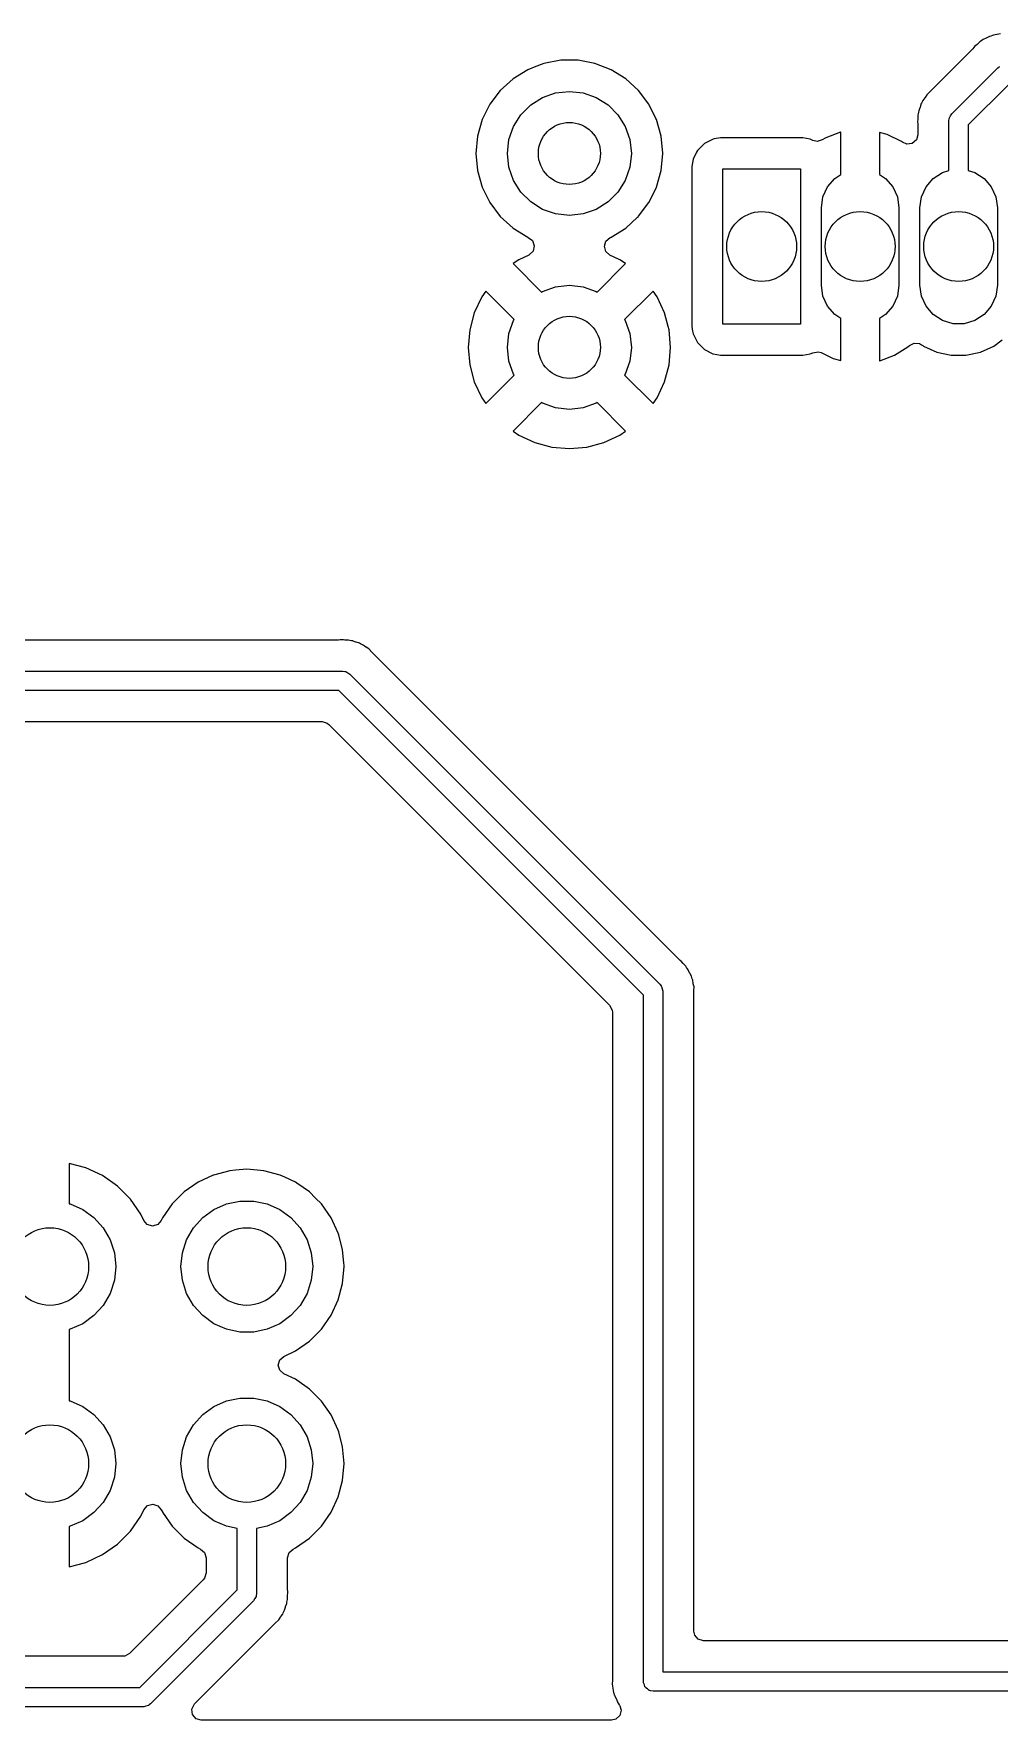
# Model space of a CAD drawing. Extents: x 0.79 to 7.48, y -4.92 to -0.79.
# Drawn here: x 6.091 to 6.581, y -4.921 to -4.065 of the extents above; entities that cross this region are included whole.
import ezdxf

# ---------------------------------------------------------------- set-up
doc = ezdxf.new("R2010")
doc.units = 0
doc.header["$MEASUREMENT"] = 0
doc.layers.add('BLACK', color=7, linetype='CONTINUOUS')

msp = doc.modelspace()

# ---------------------------------------------------------------- linework, layer by layer
at = {"layer": 'BLACK', "linetype": 'CONTINUOUS'}
for p, q in [((6.57837, -4.06589), (6.57776, -4.06615)), ((6.58001, -4.06567), (6.57837, -4.06589)), ((6.58025, -4.06562), (6.58001, -4.06567)), ((6.58186, -4.06523), (6.58025, -4.06562)), ((6.56782, -4.07292), (6.54625, -4.09449)), ((6.56836, -4.07228), (6.56782, -4.07292)), ((6.56874, -4.07175), (6.56836, -4.07228)), ((6.57002, -4.0707), (6.56874, -4.07175)), ((6.57021, -4.07053), (6.57002, -4.0707)), ((6.57138, -4.06936), (6.57021, -4.07053)), ((6.57195, -4.06904), (6.57138, -4.06936)), ((6.57138, -4.06936), (6.57138, -4.06936)), ((6.57264, -4.06857), (6.57195, -4.06904)), ((6.57315, -4.06816), (6.57264, -4.06857)), ((6.57467, -4.0675), (6.57315, -4.06816)), ((6.57315, -4.06816), (6.57315, -4.06816)), ((6.57489, -4.06738), (6.57467, -4.0675)), ((6.57634, -4.06657), (6.57489, -4.06738)), ((6.57698, -4.06642), (6.57634, -4.06657)), ((6.57634, -4.06657), (6.57634, -4.06657)), ((6.57776, -4.06615), (6.57698, -4.06642)), ((6.34507, -4.08224), (6.34183, -4.08349)), ((6.35, -4.08033), (6.34507, -4.08224)), ((6.35861, -4.07872), (6.35, -4.08033)), ((6.36737, -4.07872), (6.35861, -4.07872)), ((6.37598, -4.08033), (6.36737, -4.07872)), ((6.38415, -4.08349), (6.37598, -4.08033)), ((6.55715, -4.10589), (6.58052, -4.08252)), ((6.58052, -4.08252), (6.58122, -4.08199)), ((6.58122, -4.08199), (6.58134, -4.08186)), ((6.33439, -4.08811), (6.32791, -4.09401)), ((6.34183, -4.08349), (6.33439, -4.08811)), ((6.33439, -4.08811), (6.33439, -4.08811)), ((6.34183, -4.08349), (6.34183, -4.08349)), ((6.3916, -4.08811), (6.38415, -4.08349)), ((6.38415, -4.08349), (6.38415, -4.08349)), ((6.39807, -4.09401), (6.3916, -4.08811)), ((6.3916, -4.08811), (6.3916, -4.08811)), ((6.58604, -4.09092), (6.56555, -4.11141)), ((6.32791, -4.09401), (6.32264, -4.101)), ((6.34335, -4.10136), (6.34933, -4.09761)), ((6.34933, -4.09761), (6.35598, -4.09528)), ((6.35598, -4.09528), (6.36299, -4.09449)), ((6.36299, -4.09449), (6.37, -4.09528)), ((6.37, -4.09528), (6.37666, -4.09761)), ((6.37666, -4.09761), (6.38263, -4.10136)), ((6.40335, -4.101), (6.39807, -4.09401)), ((6.54219, -4.09974), (6.54182, -4.10049)), ((6.54243, -4.09913), (6.54219, -4.09974)), ((6.54343, -4.09781), (6.54243, -4.09913)), ((6.54243, -4.09913), (6.54243, -4.09913)), ((6.54357, -4.09761), (6.54343, -4.09781)), ((6.54443, -4.09619), (6.54357, -4.09761)), ((6.54625, -4.09449), (6.54443, -4.09619)), ((6.31873, -4.10884), (6.31633, -4.11726)), ((6.32264, -4.101), (6.31873, -4.10884)), ((6.31873, -4.10884), (6.31873, -4.10884)), ((6.32264, -4.101), (6.32264, -4.101)), ((6.33462, -4.11232), (6.33837, -4.10635)), ((6.33837, -4.10635), (6.34335, -4.10136)), ((6.38263, -4.10136), (6.38762, -4.10635)), ((6.38762, -4.10635), (6.39137, -4.11232)), ((6.40693, -4.10818), (6.40335, -4.101)), ((6.40335, -4.101), (6.40335, -4.101)), ((6.40725, -4.10884), (6.40693, -4.10818)), ((6.40965, -4.11726), (6.40725, -4.10884)), ((6.53993, -4.10843), (6.53976, -4.11008)), ((6.53994, -4.10818), (6.53993, -4.10843)), ((6.54012, -4.1059), (6.53994, -4.10653)), ((6.53994, -4.10653), (6.53994, -4.10818)), ((6.54027, -4.10508), (6.54012, -4.1059)), ((6.54034, -4.10443), (6.54027, -4.10508)), ((6.54095, -4.10288), (6.54034, -4.10443)), ((6.54034, -4.10443), (6.54034, -4.10443)), ((6.54103, -4.10265), (6.54095, -4.10288)), ((6.54148, -4.10105), (6.54103, -4.10265)), ((6.54182, -4.10049), (6.54148, -4.10105)), ((6.54148, -4.10105), (6.54148, -4.10105)), ((6.55571, -4.10937), (6.55583, -4.1085)), ((6.55582, -4.10832), (6.55587, -4.10823)), ((6.55583, -4.1085), (6.55582, -4.10832)), ((6.55587, -4.10823), (6.55591, -4.10798)), ((6.55591, -4.10798), (6.55657, -4.10696)), ((6.55657, -4.10696), (6.55715, -4.10589)), ((6.31633, -4.11726), (6.31553, -4.12598)), ((6.31633, -4.11726), (6.31633, -4.11726)), ((6.33229, -4.11898), (6.33462, -4.11232)), ((6.39137, -4.11232), (6.3937, -4.11898)), ((6.41044, -4.1258), (6.40965, -4.11726)), ((6.40965, -4.11726), (6.40965, -4.11726)), ((6.40965, -4.11726), (6.40965, -4.11726)), ((6.50071, -4.11523), (6.4932, -4.11801)), ((6.50079, -4.11522), (6.50071, -4.11523)), ((6.50071, -4.11523), (6.50071, -4.11523)), ((6.50079, -4.13671), (6.50079, -4.11522)), ((6.52437, -4.11643), (6.52047, -4.11542)), ((6.52047, -4.11542), (6.52047, -4.13671)), ((6.53156, -4.11996), (6.52437, -4.11643)), ((6.53994, -4.11649), (6.53917, -4.11913)), ((6.53976, -4.11008), (6.53976, -4.11008)), ((6.53976, -4.11008), (6.53987, -4.11073)), ((6.53987, -4.11073), (6.53994, -4.11156)), ((6.53994, -4.11156), (6.53994, -4.11649)), ((6.55571, -4.13468), (6.55571, -4.10937)), ((6.56555, -4.11141), (6.56555, -4.13468)), ((6.3315, -4.12598), (6.33229, -4.11898)), ((6.3937, -4.11898), (6.39449, -4.12598)), ((6.41046, -4.12598), (6.41044, -4.1258)), ((6.42761, -4.12529), (6.42576, -4.12893)), ((6.42803, -4.12447), (6.42761, -4.12529)), ((6.43156, -4.12094), (6.42803, -4.12447)), ((6.42803, -4.12447), (6.42803, -4.12447)), ((6.42803, -4.12447), (6.42803, -4.12447)), ((6.43601, -4.11868), (6.43156, -4.12094)), ((6.43156, -4.12094), (6.43156, -4.12094)), ((6.43156, -4.12094), (6.43156, -4.12094)), ((6.43156, -4.12094), (6.43156, -4.12094)), ((6.43652, -4.1186), (6.43601, -4.11868)), ((6.4397, -4.11809), (6.43652, -4.1186)), ((6.48156, -4.11809), (6.4397, -4.11809)), ((6.48525, -4.11868), (6.48156, -4.11809)), ((6.48658, -4.11936), (6.48525, -4.11868)), ((6.48525, -4.11868), (6.48525, -4.11868)), ((6.48873, -4.11989), (6.48658, -4.11936)), ((6.49138, -4.11915), (6.48873, -4.11989)), ((6.4932, -4.11801), (6.49138, -4.11915)), ((6.4932, -4.11801), (6.4932, -4.11801)), ((6.53207, -4.12035), (6.53156, -4.11996)), ((6.53436, -4.12132), (6.53207, -4.12035)), ((6.53709, -4.12093), (6.53436, -4.12132)), ((6.53917, -4.11913), (6.53709, -4.12093)), ((6.31553, -4.12598), (6.31553, -4.12598)), ((6.31553, -4.12598), (6.31633, -4.13471)), ((6.33229, -4.13299), (6.3315, -4.12598)), ((6.33462, -4.13965), (6.33229, -4.13299)), ((6.3937, -4.13299), (6.39137, -4.13965)), ((6.39449, -4.12598), (6.3937, -4.13299)), ((6.40965, -4.13471), (6.41046, -4.12598)), ((6.42576, -4.12893), (6.42518, -4.13262)), ((6.42518, -4.13262), (6.42518, -4.21384)), ((6.44094, -4.2126), (6.44094, -4.13386)), ((6.44094, -4.13386), (6.48031, -4.13386)), ((6.48031, -4.13386), (6.48031, -4.2126)), ((6.31633, -4.13471), (6.31633, -4.13471)), ((6.31633, -4.13471), (6.31873, -4.14313)), ((6.33837, -4.14562), (6.33462, -4.13965)), ((6.39137, -4.13965), (6.38762, -4.14562)), ((6.40725, -4.14313), (6.40965, -4.13471)), ((6.49174, -4.148), (6.49407, -4.1429)), ((6.49407, -4.1429), (6.49774, -4.13867)), ((6.49774, -4.13867), (6.50079, -4.13671)), ((6.52047, -4.13671), (6.52352, -4.13867)), ((6.52352, -4.13867), (6.52719, -4.1429)), ((6.52719, -4.1429), (6.52952, -4.148)), ((6.54174, -4.148), (6.54407, -4.1429)), ((6.54407, -4.1429), (6.54774, -4.13867)), ((6.54774, -4.13867), (6.55245, -4.13564)), ((6.55245, -4.13564), (6.55571, -4.13468)), ((6.56555, -4.13468), (6.56881, -4.13564)), ((6.56881, -4.13564), (6.57352, -4.13867)), ((6.57352, -4.13867), (6.57719, -4.1429)), ((6.57719, -4.1429), (6.57952, -4.148)), ((6.31873, -4.14313), (6.31873, -4.14313)), ((6.31873, -4.14313), (6.32264, -4.15097)), ((6.32264, -4.15097), (6.32264, -4.15097)), ((6.32264, -4.15097), (6.32791, -4.15796)), ((6.34335, -4.15061), (6.33837, -4.14562)), ((6.34933, -4.15436), (6.34335, -4.15061)), ((6.38263, -4.15061), (6.37666, -4.15436)), ((6.38762, -4.14562), (6.38263, -4.15061)), ((6.39812, -4.1579), (6.40335, -4.15097)), ((6.40335, -4.15097), (6.40449, -4.14867)), ((6.40449, -4.14867), (6.40725, -4.14313)), ((6.40725, -4.14313), (6.40725, -4.14313)), ((6.40725, -4.14313), (6.40725, -4.14313)), ((6.49094, -4.15354), (6.49174, -4.148)), ((6.52952, -4.148), (6.53031, -4.15354)), ((6.54094, -4.15354), (6.54174, -4.148)), ((6.57952, -4.148), (6.58031, -4.15354)), ((6.32791, -4.15796), (6.33439, -4.16386)), ((6.35598, -4.15669), (6.34933, -4.15436)), ((6.36299, -4.15748), (6.35598, -4.15669)), ((6.37, -4.15669), (6.36299, -4.15748)), ((6.37666, -4.15436), (6.37, -4.15669)), ((6.3916, -4.16386), (6.39759, -4.1584)), ((6.39759, -4.1584), (6.39807, -4.15796)), ((6.39807, -4.15796), (6.39812, -4.1579)), ((6.49094, -4.19291), (6.49094, -4.15354)), ((6.53031, -4.15354), (6.53031, -4.19291)), ((6.54094, -4.19291), (6.54094, -4.15354)), ((6.58031, -4.15354), (6.58031, -4.19291)), ((6.33439, -4.16386), (6.33439, -4.16386)), ((6.33439, -4.16386), (6.34183, -4.16847)), ((6.34183, -4.16847), (6.34183, -4.16847)), ((6.34183, -4.16847), (6.34208, -4.16857)), ((6.34208, -4.16857), (6.34426, -4.17025)), ((6.38158, -4.17045), (6.38367, -4.16867)), ((6.38367, -4.16867), (6.3839, -4.16857)), ((6.3839, -4.16857), (6.38415, -4.16847)), ((6.38415, -4.16847), (6.3916, -4.16386)), ((6.34457, -4.17552), (6.34261, -4.17744)), ((6.34426, -4.17025), (6.34519, -4.17284)), ((6.34519, -4.17284), (6.34457, -4.17552)), ((6.38078, -4.17308), (6.38158, -4.17045)), ((6.38154, -4.17573), (6.38078, -4.17308)), ((6.3836, -4.17755), (6.38154, -4.17573)), ((6.3373, -4.17992), (6.33443, -4.18193)), ((6.33443, -4.18193), (6.34884, -4.19634)), ((6.34238, -4.17755), (6.3373, -4.17992)), ((6.34261, -4.17744), (6.34238, -4.17755)), ((6.37714, -4.19634), (6.39155, -4.18193)), ((6.38868, -4.17992), (6.3836, -4.17755)), ((6.39155, -4.18193), (6.38868, -4.17992)), ((6.38868, -4.17992), (6.38868, -4.17992)), ((6.34933, -4.19603), (6.35598, -4.1937)), ((6.35598, -4.1937), (6.36299, -4.19291)), ((6.36299, -4.19291), (6.37, -4.1937)), ((6.37, -4.1937), (6.37666, -4.19603)), ((6.49174, -4.19846), (6.49094, -4.19291)), ((6.53031, -4.19291), (6.52952, -4.19846)), ((6.54174, -4.19846), (6.54094, -4.19291)), ((6.58031, -4.19291), (6.57952, -4.19846)), ((6.3185, -4.19872), (6.31471, -4.20684)), ((6.32051, -4.19585), (6.3185, -4.19872)), ((6.33492, -4.21026), (6.32051, -4.19585)), ((6.34884, -4.19634), (6.34933, -4.19603)), ((6.37666, -4.19603), (6.37714, -4.19634)), ((6.40547, -4.19585), (6.39106, -4.21026)), ((6.40749, -4.19872), (6.40547, -4.19585)), ((6.40547, -4.19585), (6.40547, -4.19585)), ((6.41127, -4.20684), (6.40749, -4.19872)), ((6.40749, -4.19872), (6.40749, -4.19872)), ((6.49407, -4.20356), (6.49174, -4.19846)), ((6.52952, -4.19846), (6.52719, -4.20356)), ((6.54407, -4.20356), (6.54174, -4.19846)), ((6.57952, -4.19846), (6.57719, -4.20356)), ((6.31471, -4.20684), (6.3124, -4.21549)), ((6.31471, -4.20684), (6.31471, -4.20684)), ((6.33229, -4.2174), (6.33462, -4.21074)), ((6.33462, -4.21074), (6.33492, -4.21026)), ((6.39106, -4.21026), (6.39137, -4.21074)), ((6.39137, -4.21074), (6.3937, -4.2174)), ((6.41127, -4.20684), (6.41127, -4.20684)), ((6.41315, -4.21384), (6.41127, -4.20684)), ((6.49774, -4.20779), (6.49407, -4.20356)), ((6.50079, -4.20975), (6.49774, -4.20779)), ((6.50079, -4.23103), (6.50079, -4.20975)), ((6.52352, -4.20779), (6.52047, -4.20975)), ((6.52047, -4.20975), (6.52047, -4.23123)), ((6.52719, -4.20356), (6.52352, -4.20779)), ((6.54774, -4.20779), (6.54407, -4.20356)), ((6.55245, -4.21082), (6.54774, -4.20779)), ((6.55783, -4.2124), (6.55245, -4.21082)), ((6.56881, -4.21082), (6.56343, -4.2124)), ((6.57352, -4.20779), (6.56881, -4.21082)), ((6.57719, -4.20356), (6.57352, -4.20779)), ((6.3124, -4.21549), (6.31162, -4.22441)), ((6.3124, -4.21549), (6.3124, -4.21549)), ((6.3315, -4.22441), (6.33229, -4.2174)), ((6.3937, -4.2174), (6.39449, -4.22441)), ((6.41359, -4.21549), (6.41315, -4.21384)), ((6.41437, -4.22441), (6.41359, -4.21549)), ((6.41359, -4.21549), (6.41359, -4.21549)), ((6.42518, -4.21384), (6.42554, -4.21614)), ((6.42554, -4.21614), (6.42576, -4.21753)), ((6.42576, -4.21753), (6.42803, -4.22198)), ((6.48031, -4.2126), (6.44094, -4.2126)), ((6.56343, -4.2124), (6.55783, -4.2124)), ((6.31162, -4.22441), (6.31162, -4.22441)), ((6.31162, -4.22441), (6.3124, -4.23333)), ((6.33229, -4.23142), (6.3315, -4.22441)), ((6.39449, -4.22441), (6.3937, -4.23142)), ((6.41359, -4.23333), (6.41437, -4.22441)), ((6.41437, -4.22441), (6.41437, -4.22441)), ((6.42803, -4.22198), (6.42803, -4.22198)), ((6.42803, -4.22198), (6.42803, -4.22198)), ((6.42803, -4.22198), (6.43156, -4.22551)), ((6.43156, -4.22551), (6.43156, -4.22551)), ((6.43156, -4.22551), (6.43156, -4.22551)), ((6.43156, -4.22551), (6.43589, -4.22772)), ((6.43589, -4.22772), (6.43601, -4.22778)), ((6.43601, -4.22778), (6.4397, -4.22837)), ((6.4397, -4.22837), (6.4397, -4.22837)), ((6.4397, -4.22837), (6.48156, -4.22837)), ((6.48156, -4.22837), (6.48525, -4.22778)), ((6.48525, -4.22778), (6.48654, -4.22712)), ((6.48654, -4.22712), (6.48924, -4.22662)), ((6.48924, -4.22662), (6.49091, -4.22709)), ((6.49091, -4.22709), (6.49689, -4.23002)), ((6.52055, -4.23122), (6.52806, -4.22844)), ((6.52806, -4.22844), (6.53485, -4.22421)), ((6.52806, -4.22844), (6.52806, -4.22844)), ((6.53485, -4.22421), (6.5356, -4.22349)), ((6.5356, -4.22349), (6.53805, -4.22224)), ((6.53805, -4.22224), (6.54079, -4.2225)), ((6.54079, -4.2225), (6.54184, -4.22308)), ((6.54184, -4.22308), (6.5424, -4.22349)), ((6.5424, -4.22349), (6.54281, -4.22379)), ((6.54281, -4.22379), (6.54961, -4.22682)), ((6.54961, -4.22682), (6.54961, -4.22682)), ((6.54961, -4.22682), (6.5569, -4.22837)), ((6.5569, -4.22837), (6.5569, -4.22837)), ((6.5569, -4.22837), (6.56436, -4.22837)), ((6.56436, -4.22837), (6.57165, -4.22682)), ((6.56436, -4.22837), (6.56436, -4.22837)), ((6.57165, -4.22682), (6.57845, -4.22379)), ((6.57845, -4.22379), (6.58276, -4.22066)), ((6.3124, -4.23333), (6.3124, -4.23333)), ((6.3124, -4.23333), (6.31471, -4.24198)), ((6.33462, -4.23808), (6.33229, -4.23142)), ((6.3937, -4.23142), (6.39137, -4.23808)), ((6.41127, -4.24198), (6.41359, -4.23333)), ((6.41359, -4.23333), (6.41359, -4.23333)), ((6.49689, -4.23002), (6.50079, -4.23103)), ((6.52047, -4.23123), (6.52055, -4.23122)), ((6.52055, -4.23122), (6.52055, -4.23122)), ((6.31471, -4.24198), (6.31471, -4.24198)), ((6.31471, -4.24198), (6.3185, -4.2501)), ((6.32051, -4.25297), (6.33492, -4.23856)), ((6.33492, -4.23856), (6.33462, -4.23808)), ((6.39137, -4.23808), (6.39106, -4.23856)), ((6.39106, -4.23856), (6.40547, -4.25297)), ((6.40749, -4.2501), (6.41127, -4.24198)), ((6.41127, -4.24198), (6.41127, -4.24198)), ((6.3185, -4.2501), (6.3185, -4.2501)), ((6.3185, -4.2501), (6.32051, -4.25297)), ((6.32051, -4.25297), (6.32051, -4.25297)), ((6.34884, -4.25248), (6.33443, -4.26689)), ((6.34933, -4.25279), (6.34884, -4.25248)), ((6.35598, -4.25512), (6.34933, -4.25279)), ((6.37666, -4.25279), (6.37, -4.25512)), ((6.37714, -4.25248), (6.37666, -4.25279)), ((6.39155, -4.26689), (6.37714, -4.25248)), ((6.40547, -4.25297), (6.40749, -4.2501)), ((6.36299, -4.25591), (6.35598, -4.25512)), ((6.37, -4.25512), (6.36299, -4.25591)), ((6.33443, -4.26689), (6.33443, -4.26689)), ((6.33443, -4.26689), (6.3373, -4.2689)), ((6.3373, -4.2689), (6.3373, -4.2689)), ((6.3373, -4.2689), (6.34542, -4.27269)), ((6.38056, -4.27269), (6.38868, -4.2689)), ((6.38868, -4.2689), (6.39155, -4.26689)), ((6.34542, -4.27269), (6.34542, -4.27269)), ((6.34542, -4.27269), (6.35407, -4.27501)), ((6.35407, -4.27501), (6.35407, -4.27501)), ((6.35407, -4.27501), (6.36299, -4.27579)), ((6.36299, -4.27579), (6.37191, -4.27501)), ((6.36299, -4.27579), (6.36299, -4.27579)), ((6.37191, -4.27501), (6.38056, -4.27269)), ((6.37191, -4.27501), (6.37191, -4.27501)), ((6.38056, -4.27269), (6.38056, -4.27269)), ((6.24584, -4.37301), (5.17358, -4.37301)), ((6.24667, -4.37294), (6.24584, -4.37301)), ((6.24695, -4.37289), (6.24667, -4.37294)), ((6.24732, -4.37283), (6.24695, -4.37289)), ((6.24826, -4.37293), (6.24732, -4.37283)), ((6.24732, -4.37283), (6.24732, -4.37283)), ((6.24897, -4.373), (6.24826, -4.37293)), ((6.24922, -4.37301), (6.24897, -4.373)), ((6.25088, -4.37301), (6.24922, -4.37301)), ((6.25151, -4.37319), (6.25088, -4.37301)), ((6.25088, -4.37301), (6.25088, -4.37301)), ((6.25232, -4.37334), (6.25151, -4.37319)), ((6.25298, -4.37341), (6.25232, -4.37334)), ((6.25319, -4.3735), (6.25298, -4.37341)), ((6.25298, -4.37341), (6.25298, -4.37341)), ((6.25298, -4.37341), (6.25298, -4.37341)), ((6.25452, -4.37402), (6.25319, -4.3735)), ((6.25476, -4.3741), (6.25452, -4.37402)), ((6.25635, -4.37455), (6.25476, -4.3741)), ((6.25691, -4.37489), (6.25635, -4.37455)), ((6.25766, -4.37526), (6.25691, -4.37489)), ((6.25793, -4.37536), (6.25766, -4.37526)), ((6.25827, -4.3755), (6.25793, -4.37536)), ((6.25874, -4.37586), (6.25827, -4.3755)), ((6.25959, -4.3765), (6.25874, -4.37586)), ((6.25979, -4.37664), (6.25959, -4.3765)), ((6.26121, -4.3775), (6.25979, -4.37664)), ((6.26286, -4.37927), (6.26121, -4.3775)), ((6.26291, -4.37932), (6.26286, -4.37927)), ((6.41859, -4.535), (6.26291, -4.37932)), ((5.17323, -4.38878), (6.24803, -4.38878)), ((6.24803, -4.38878), (6.2489, -4.3889)), ((6.2489, -4.3889), (6.24908, -4.38889)), ((6.24908, -4.38889), (6.24917, -4.38894)), ((6.24917, -4.38894), (6.24942, -4.38898)), ((6.24942, -4.38898), (6.25044, -4.38964)), ((6.25044, -4.38964), (6.25151, -4.39022)), ((6.25151, -4.39022), (6.40899, -4.5477)), ((6.24599, -4.39862), (5.17527, -4.39862)), ((6.40059, -4.55322), (6.24599, -4.39862)), ((5.18382, -4.41439), (6.23744, -4.41439)), ((6.23744, -4.41439), (6.24008, -4.41516)), ((6.24008, -4.41516), (6.24089, -4.41582)), ((6.24089, -4.41582), (6.38339, -4.55832)), ((6.41923, -4.53554), (6.41859, -4.535)), ((6.41977, -4.53592), (6.41923, -4.53554)), ((6.42081, -4.53721), (6.41977, -4.53592)), ((6.42098, -4.53739), (6.42081, -4.53721)), ((6.42215, -4.53856), (6.42098, -4.53739)), ((6.42247, -4.53913), (6.42215, -4.53856)), ((6.42294, -4.53982), (6.42247, -4.53913)), ((6.42336, -4.54033), (6.42294, -4.53982)), ((6.42402, -4.54185), (6.42336, -4.54033)), ((6.42413, -4.54207), (6.42402, -4.54185)), ((6.42494, -4.54352), (6.42413, -4.54207)), ((6.42509, -4.54416), (6.42494, -4.54352)), ((6.42536, -4.54495), (6.42509, -4.54416)), ((6.42562, -4.54555), (6.42536, -4.54495)), ((6.40059, -4.90157), (6.40059, -4.55322)), ((6.40899, -4.5477), (6.40952, -4.5484)), ((6.40952, -4.5484), (6.40965, -4.54852)), ((6.40965, -4.54852), (6.40968, -4.54862)), ((6.40968, -4.54862), (6.40983, -4.54882)), ((6.40983, -4.54882), (6.41009, -4.55001)), ((6.41009, -4.55001), (6.41043, -4.55118)), ((6.41043, -4.55118), (6.41043, -4.89665)), ((6.42565, -4.54576), (6.42562, -4.54555)), ((6.42562, -4.54555), (6.42562, -4.54555)), ((6.42585, -4.54719), (6.42565, -4.54576)), ((6.42589, -4.54743), (6.42585, -4.54719)), ((6.42629, -4.54905), (6.42589, -4.54743)), ((6.4262, -4.55153), (6.42622, -4.55088)), ((6.4262, -4.75287), (6.4262, -4.55153)), ((6.42622, -4.55088), (6.42629, -4.54905)), ((6.38339, -4.55832), (6.38471, -4.56074)), ((6.38471, -4.56074), (6.38482, -4.56177)), ((6.38482, -4.56177), (6.38482, -4.90078)), ((6.11746, -4.64083), (6.10906, -4.63858)), ((6.10906, -4.63858), (6.10906, -4.65904)), ((6.12589, -4.64476), (6.11746, -4.64083)), ((6.11746, -4.64083), (6.11746, -4.64083)), ((6.13351, -4.6501), (6.12589, -4.64476)), ((6.18218, -4.64459), (6.1745, -4.64817)), ((6.18231, -4.64453), (6.18218, -4.64459)), ((6.19063, -4.6423), (6.18231, -4.64453)), ((6.18231, -4.64453), (6.18231, -4.64453)), ((6.18231, -4.64453), (6.18231, -4.64453)), ((6.19349, -4.64205), (6.19063, -4.6423)), ((6.19063, -4.6423), (6.19063, -4.6423)), ((6.19921, -4.64155), (6.19349, -4.64205)), ((6.20779, -4.6423), (6.19921, -4.64155)), ((6.19921, -4.64155), (6.19921, -4.64155)), ((6.21612, -4.64453), (6.20779, -4.6423)), ((6.21856, -4.64567), (6.21612, -4.64453)), ((6.21612, -4.64453), (6.21612, -4.64453)), ((6.21612, -4.64453), (6.21612, -4.64453)), ((6.22392, -4.64817), (6.21856, -4.64567)), ((6.14008, -4.65667), (6.13351, -4.6501)), ((6.14542, -4.66429), (6.14008, -4.65667)), ((6.14008, -4.65667), (6.14008, -4.65667)), ((6.16745, -4.65311), (6.16135, -4.6592)), ((6.1745, -4.64817), (6.16745, -4.65311)), ((6.1745, -4.64817), (6.1745, -4.64817)), ((6.22455, -4.64861), (6.22392, -4.64817)), ((6.23098, -4.65311), (6.22455, -4.64861)), ((6.23406, -4.65619), (6.23098, -4.65311)), ((6.23707, -4.6592), (6.23406, -4.65619)), ((6.10906, -4.65904), (6.10955, -4.65914)), ((6.10955, -4.65914), (6.11594, -4.66199)), ((6.11594, -4.66199), (6.1216, -4.6661)), ((6.14695, -4.66758), (6.14542, -4.66429)), ((6.16135, -4.6592), (6.15641, -4.66626)), ((6.17682, -4.6661), (6.18248, -4.66199)), ((6.18248, -4.66199), (6.18887, -4.65914)), ((6.18887, -4.65914), (6.19571, -4.65769)), ((6.19571, -4.65769), (6.20271, -4.65769)), ((6.20271, -4.65769), (6.20955, -4.65914)), ((6.20955, -4.65914), (6.21594, -4.66199)), ((6.21594, -4.66199), (6.2216, -4.6661)), ((6.24201, -4.66626), (6.23707, -4.6592)), ((6.1216, -4.6661), (6.12629, -4.6713)), ((6.12629, -4.6713), (6.12978, -4.67736)), ((6.1487, -4.6696), (6.14695, -4.66758)), ((6.15133, -4.6704), (6.1487, -4.6696)), ((6.15398, -4.66964), (6.15133, -4.6704)), ((6.1558, -4.66758), (6.15398, -4.66964)), ((6.15641, -4.66626), (6.1558, -4.66758)), ((6.15641, -4.66626), (6.15641, -4.66626)), ((6.16864, -4.67736), (6.17214, -4.6713)), ((6.17214, -4.6713), (6.17682, -4.6661)), ((6.2216, -4.6661), (6.22629, -4.6713)), ((6.22629, -4.6713), (6.22978, -4.67736)), ((6.24565, -4.67407), (6.24201, -4.66626)), ((6.24201, -4.66626), (6.24201, -4.66626)), ((6.24201, -4.66626), (6.24201, -4.66626)), ((6.12978, -4.67736), (6.13195, -4.68401)), ((6.16648, -4.68401), (6.16864, -4.67736)), ((6.22978, -4.67736), (6.23195, -4.68401)), ((6.24585, -4.67479), (6.24565, -4.67407)), ((6.24565, -4.67407), (6.24565, -4.67407)), ((6.24565, -4.67407), (6.24565, -4.67407)), ((6.24788, -4.68239), (6.24585, -4.67479)), ((6.13195, -4.68401), (6.13268, -4.69097)), ((6.16575, -4.69097), (6.16648, -4.68401)), ((6.23195, -4.68401), (6.23268, -4.69097)), ((6.24847, -4.68913), (6.24788, -4.68239)), ((6.24859, -4.69047), (6.24847, -4.68913)), ((6.24863, -4.69097), (6.24859, -4.69047)), ((6.13195, -4.69793), (6.12978, -4.70458)), ((6.13268, -4.69097), (6.13195, -4.69793)), ((6.16648, -4.69793), (6.16575, -4.69097)), ((6.16864, -4.70458), (6.16648, -4.69793)), ((6.23195, -4.69793), (6.22978, -4.70458)), ((6.23268, -4.69097), (6.23195, -4.69793)), ((6.24788, -4.69955), (6.24863, -4.69097)), ((6.12978, -4.70458), (6.12629, -4.71064)), ((6.17214, -4.71064), (6.16864, -4.70458)), ((6.22978, -4.70458), (6.22629, -4.71064)), ((6.24201, -4.71568), (6.24565, -4.70787)), ((6.24565, -4.70787), (6.24788, -4.69955)), ((6.1216, -4.71584), (6.11594, -4.71995)), ((6.12629, -4.71064), (6.1216, -4.71584)), ((6.17682, -4.71584), (6.17214, -4.71064)), ((6.18248, -4.71995), (6.17682, -4.71584)), ((6.2216, -4.71584), (6.21594, -4.71995)), ((6.22629, -4.71064), (6.2216, -4.71584)), ((6.23707, -4.72274), (6.24201, -4.71568)), ((6.10955, -4.7228), (6.10906, -4.7229)), ((6.10906, -4.7229), (6.10906, -4.75904)), ((6.11594, -4.71995), (6.10955, -4.7228)), ((6.18887, -4.7228), (6.18248, -4.71995)), ((6.19571, -4.72425), (6.18887, -4.7228)), ((6.20271, -4.72425), (6.19571, -4.72425)), ((6.20955, -4.7228), (6.20271, -4.72425)), ((6.21594, -4.71995), (6.20955, -4.7228)), ((6.23098, -4.72883), (6.23707, -4.72274)), ((6.22392, -4.73377), (6.23098, -4.72883)), ((6.21515, -4.74093), (6.21595, -4.7383)), ((6.2159, -4.74358), (6.21515, -4.74093)), ((6.21595, -4.7383), (6.21797, -4.73654)), ((6.21797, -4.73654), (6.22392, -4.73377)), ((6.21797, -4.74539), (6.2159, -4.74358)), ((6.22392, -4.74817), (6.21797, -4.74539)), ((6.22466, -4.74868), (6.22392, -4.74817)), ((6.23098, -4.75311), (6.22466, -4.74868)), ((6.10906, -4.75904), (6.10955, -4.75914)), ((6.10955, -4.75914), (6.11594, -4.76199)), ((6.18248, -4.76199), (6.18887, -4.75914)), ((6.18887, -4.75914), (6.19571, -4.75769)), ((6.19571, -4.75769), (6.20271, -4.75769)), ((6.20271, -4.75769), (6.20955, -4.75914)), ((6.20955, -4.75914), (6.21594, -4.76199)), ((6.23454, -4.75667), (6.23098, -4.75311)), ((6.23707, -4.7592), (6.23454, -4.75667)), ((6.24201, -4.76626), (6.23707, -4.7592)), ((6.4262, -4.876), (6.4262, -4.75287)), ((6.11594, -4.76199), (6.1216, -4.7661)), ((6.1216, -4.7661), (6.12629, -4.7713)), ((6.17214, -4.7713), (6.17682, -4.7661)), ((6.17682, -4.7661), (6.18248, -4.76199)), ((6.21594, -4.76199), (6.2216, -4.7661)), ((6.2216, -4.7661), (6.22629, -4.7713)), ((6.24565, -4.77407), (6.24201, -4.76626)), ((6.24201, -4.76626), (6.24201, -4.76626)), ((6.24201, -4.76626), (6.24201, -4.76626)), ((6.12629, -4.7713), (6.12978, -4.77736)), ((6.16864, -4.77736), (6.17214, -4.7713)), ((6.22629, -4.7713), (6.22978, -4.77736)), ((6.24588, -4.77491), (6.24565, -4.77407)), ((6.24565, -4.77407), (6.24565, -4.77407)), ((6.24565, -4.77407), (6.24565, -4.77407)), ((6.24788, -4.78239), (6.24588, -4.77491)), ((6.12978, -4.77736), (6.13195, -4.78401)), ((6.13195, -4.78401), (6.13268, -4.79097)), ((6.16575, -4.79097), (6.16648, -4.78401)), ((6.16648, -4.78401), (6.16864, -4.77736)), ((6.22978, -4.77736), (6.23195, -4.78401)), ((6.23195, -4.78401), (6.23268, -4.79097)), ((6.24863, -4.79097), (6.24788, -4.78239)), ((6.13268, -4.79097), (6.13195, -4.79793)), ((6.16648, -4.79793), (6.16575, -4.79097)), ((6.23268, -4.79097), (6.23195, -4.79793)), ((6.24788, -4.79955), (6.24863, -4.79097)), ((6.13195, -4.79793), (6.12978, -4.80458)), ((6.16864, -4.80458), (6.16648, -4.79793)), ((6.23195, -4.79793), (6.22978, -4.80458)), ((6.24565, -4.80787), (6.24788, -4.79955)), ((6.12629, -4.81064), (6.1216, -4.81584)), ((6.12978, -4.80458), (6.12629, -4.81064)), ((6.17214, -4.81064), (6.16864, -4.80458)), ((6.17682, -4.81584), (6.17214, -4.81064)), ((6.22629, -4.81064), (6.2216, -4.81584)), ((6.22978, -4.80458), (6.22629, -4.81064)), ((6.24201, -4.81568), (6.24565, -4.80787)), ((6.1216, -4.81584), (6.11594, -4.81995)), ((6.14008, -4.82526), (6.14542, -4.81764)), ((6.14542, -4.81764), (6.14695, -4.81436)), ((6.14695, -4.81436), (6.14877, -4.8123)), ((6.14877, -4.8123), (6.15141, -4.81154)), ((6.15141, -4.81154), (6.15405, -4.81234)), ((6.15405, -4.81234), (6.1558, -4.81436)), ((6.1558, -4.81436), (6.15634, -4.81552)), ((6.15634, -4.81552), (6.15641, -4.81568)), ((6.15641, -4.81568), (6.16135, -4.82274)), ((6.18248, -4.81995), (6.17682, -4.81584)), ((6.2216, -4.81584), (6.21594, -4.81995)), ((6.23707, -4.82274), (6.24201, -4.81568)), ((6.10955, -4.8228), (6.10906, -4.8229)), ((6.10906, -4.8229), (6.10906, -4.84336)), ((6.11594, -4.81995), (6.10955, -4.8228)), ((6.13351, -4.83184), (6.14008, -4.82526)), ((6.16135, -4.82274), (6.16745, -4.82883)), ((6.18887, -4.8228), (6.18248, -4.81995)), ((6.19429, -4.82395), (6.18887, -4.8228)), ((6.19429, -4.85505), (6.19429, -4.82395)), ((6.20955, -4.8228), (6.20413, -4.82395)), ((6.20413, -4.82395), (6.20413, -4.85709)), ((6.21594, -4.81995), (6.20955, -4.8228)), ((6.23098, -4.82883), (6.23707, -4.82274)), ((6.12589, -4.83717), (6.13351, -4.83184)), ((6.16745, -4.82883), (6.1745, -4.83377)), ((6.1745, -4.83377), (6.1757, -4.83433)), ((6.1757, -4.83433), (6.17777, -4.83615)), ((6.17777, -4.83615), (6.17852, -4.83875)), ((6.2199, -4.83875), (6.22068, -4.83611)), ((6.22068, -4.83611), (6.22272, -4.83433)), ((6.22272, -4.83433), (6.22392, -4.83377)), ((6.22392, -4.83377), (6.23098, -4.82883)), ((6.10906, -4.84336), (6.11746, -4.8411)), ((6.11746, -4.8411), (6.12589, -4.83717)), ((6.11746, -4.8411), (6.11746, -4.8411)), ((6.17852, -4.83875), (6.17852, -4.84649)), ((6.2199, -4.8549), (6.2199, -4.83875)), ((6.17709, -4.84995), (6.13971, -4.88733)), ((6.17775, -4.84913), (6.17709, -4.84995)), ((6.17852, -4.84649), (6.17775, -4.84913)), ((6.14481, -4.90453), (6.19429, -4.85505)), ((6.20269, -4.86057), (6.15033, -4.91293)), ((6.20328, -4.8595), (6.20269, -4.86057)), ((6.20393, -4.85847), (6.20328, -4.8595)), ((6.20397, -4.85823), (6.20393, -4.85847)), ((6.20402, -4.85813), (6.20397, -4.85823)), ((6.20413, -4.85709), (6.20401, -4.85796)), ((6.20401, -4.85796), (6.20402, -4.85813)), ((6.21889, -4.86357), (6.2195, -4.86203)), ((6.2195, -4.86203), (6.21957, -4.86138)), ((6.21957, -4.86138), (6.21972, -4.86056)), ((6.21972, -4.86056), (6.2199, -4.85993)), ((6.21997, -4.85573), (6.2199, -4.8549)), ((6.2199, -4.85827), (6.21991, -4.85802)), ((6.2199, -4.85993), (6.2199, -4.85827)), ((6.21991, -4.85802), (6.22008, -4.85637)), ((6.22008, -4.85637), (6.21997, -4.85573)), ((6.21359, -4.87197), (6.21541, -4.87027)), ((6.21541, -4.87027), (6.21627, -4.86885)), ((6.21541, -4.87027), (6.21541, -4.87027)), ((6.21541, -4.87027), (6.21541, -4.87027)), ((6.21627, -4.86885), (6.21641, -4.86864)), ((6.21641, -4.86864), (6.21742, -4.86732)), ((6.21742, -4.86732), (6.21766, -4.86671)), ((6.21766, -4.86671), (6.21803, -4.86597)), ((6.21803, -4.86597), (6.21837, -4.86541)), ((6.21837, -4.86541), (6.21881, -4.86381)), ((6.21881, -4.86381), (6.21889, -4.86357)), ((6.17265, -4.91291), (6.21359, -4.87197)), ((6.42664, -4.87803), (6.4262, -4.876)), ((6.42844, -4.88011), (6.42664, -4.87803)), ((6.13971, -4.88733), (6.1373, -4.88865)), ((6.43108, -4.88089), (6.42844, -4.88011)), ((7.41067, -4.88089), (6.43108, -4.88089)), ((6.13626, -4.88876), (1.21059, -4.88876)), ((6.1373, -4.88865), (6.13626, -4.88876)), ((1.20204, -4.90453), (6.14481, -4.90453)), ((6.38482, -4.90095), (6.38468, -4.903)), ((6.38468, -4.903), (6.38468, -4.903)), ((6.38468, -4.903), (6.38509, -4.90501)), ((6.38482, -4.90078), (6.38482, -4.90095)), ((6.40069, -4.90192), (6.40059, -4.90157)), ((6.40064, -4.90228), (6.40069, -4.90192)), ((6.40108, -4.90323), (6.40064, -4.90228)), ((6.40137, -4.90424), (6.40108, -4.90323)), ((6.40164, -4.90447), (6.40137, -4.90424)), ((6.40179, -4.9048), (6.40164, -4.90447)), ((6.40267, -4.90536), (6.40179, -4.9048)), ((6.41043, -4.89665), (7.41922, -4.89665)), ((6.14963, -4.91346), (6.14951, -4.91359)), ((6.15033, -4.91293), (6.14963, -4.91346)), ((6.17127, -4.91566), (6.17241, -4.91316)), ((6.17241, -4.91316), (6.17265, -4.91291)), ((6.38509, -4.90501), (6.38512, -4.90517)), ((6.38512, -4.90517), (6.3854, -4.90721)), ((6.3854, -4.90721), (6.3854, -4.90721)), ((6.3854, -4.90721), (6.38549, -4.90741)), ((6.38549, -4.90741), (6.38579, -4.90836)), ((6.38579, -4.90836), (6.38583, -4.90857)), ((6.38583, -4.90857), (6.38583, -4.90857)), ((6.38583, -4.90857), (6.38678, -4.91039)), ((6.38678, -4.91039), (6.38685, -4.91054)), ((6.38685, -4.91054), (6.38767, -4.91243)), ((6.38767, -4.91243), (6.38767, -4.91243)), ((6.38767, -4.91243), (6.38767, -4.91243)), ((6.38767, -4.91243), (6.3878, -4.91259)), ((6.3878, -4.91259), (6.38835, -4.91343)), ((6.38835, -4.91343), (6.38845, -4.91362)), ((6.40347, -4.90605), (6.40267, -4.90536)), ((6.40382, -4.9061), (6.40347, -4.90605)), ((6.40413, -4.9063), (6.40382, -4.9061)), ((6.40551, -4.9065), (6.40413, -4.9063)), ((7.42126, -4.9065), (6.40551, -4.9065)), ((6.14685, -4.91437), (1.2, -4.91437)), ((6.14802, -4.91403), (6.14685, -4.91437)), ((6.14921, -4.91377), (6.14802, -4.91403)), ((6.14941, -4.91362), (6.14921, -4.91377)), ((6.14951, -4.91359), (6.14941, -4.91362)), ((6.17166, -4.91839), (6.17127, -4.91566)), ((6.17346, -4.92047), (6.17166, -4.91839)), ((6.1761, -4.92124), (6.17346, -4.92047)), ((6.38441, -4.92124), (6.1761, -4.92124)), ((6.38663, -4.92071), (6.38441, -4.92124)), ((6.38863, -4.91882), (6.38663, -4.92071)), ((6.38845, -4.91362), (6.38845, -4.91362)), ((6.38845, -4.91362), (6.3886, -4.91391)), ((6.3886, -4.91391), (6.38854, -4.91395)), ((6.38854, -4.91395), (6.38929, -4.91615)), ((6.38929, -4.91615), (6.38863, -4.91882))]:
    msp.add_line(p, q, dxfattribs=at)
at = {"layer": 'BLACK'}
for centre, radius in [((6.36299, -4.12598), 0.01575), ((6.46063, -4.17323), 0.01772), ((6.51063, -4.17323), 0.01772), ((6.56063, -4.17323), 0.01772), ((6.36299, -4.22441), 0.01575), ((6.09921, -4.69097), 0.01969), ((6.19921, -4.69097), 0.01969), ((6.09921, -4.79097), 0.01969), ((6.19921, -4.79097), 0.01969)]:
    msp.add_circle(centre, radius, dxfattribs=at)

doc.saveas('drawing.dxf')
